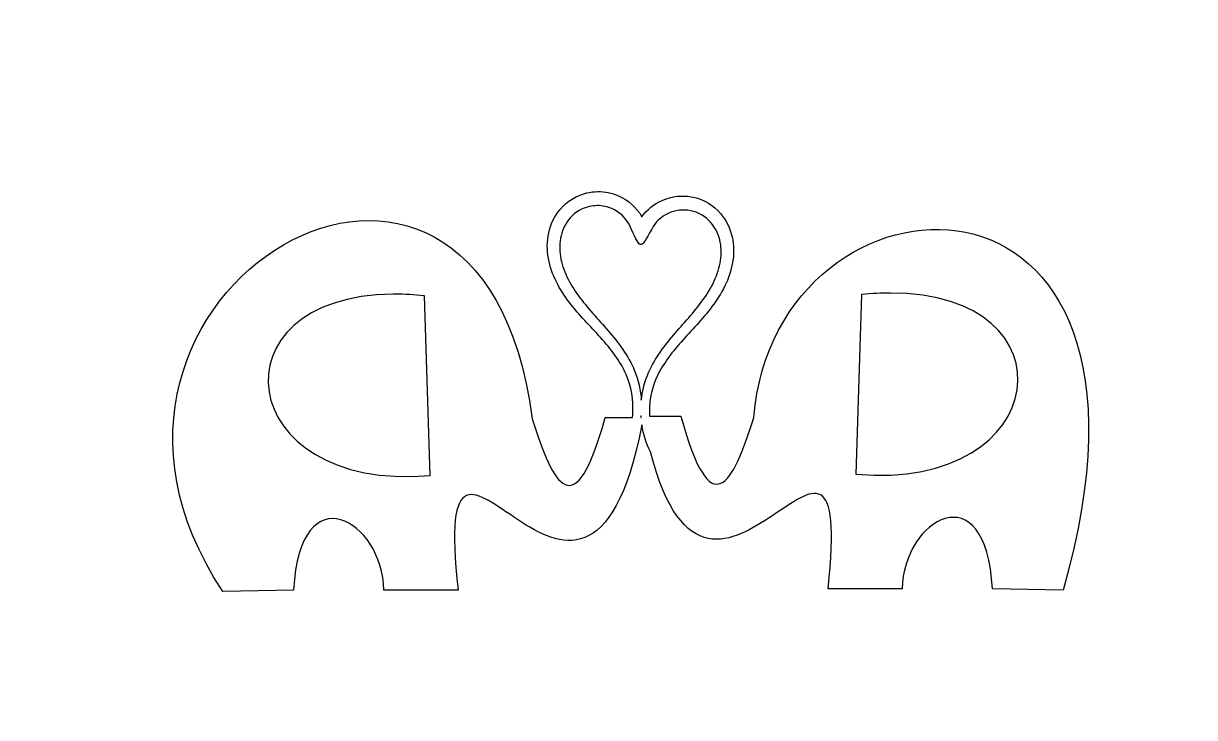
# Model space of a CAD drawing. Header units: centimetres. Extents: x -24.7 to 23.9, y -13.9 to 14.9.
import ezdxf

# ---------------------------------------------------------------- set-up
doc = ezdxf.new("R2010")
doc.units = ezdxf.units.CM
doc.header["$MEASUREMENT"] = 0
doc.layers.add('Layer 1', color=7, linetype='Continuous')

msp = doc.modelspace()

# ---------------------------------------------------------------- linework, layer by layer
at = {"layer": 'Layer 1'}
for points, knots in [([(-0.82599, 7.89208), (-0.97859, 7.89066), (-1.13108, 7.8725), (-1.2803, 7.83764), (-1.2803, 7.83764), (-1.7142, 7.73542), (-2.10675, 7.49384), (-2.39258, 7.15527), (-2.39258, 7.15527), (-2.63077, 6.87069), (-2.78822, 6.53137), (-2.86343, 6.17849), (-2.86343, 6.17849), (-2.93849, 5.82625), (-2.93709, 5.46575), (-2.87512, 5.12085), (-2.87512, 5.12085), (-2.81342, 4.77709), (-2.69633, 4.45006), (-2.54381, 4.14649), (-2.54381, 4.14649), (-2.39079, 3.84146), (-2.2051, 3.55822), (-2.00219, 3.29352), (-2.00219, 3.29352), (-1.8003, 3.02997), (-1.58341, 2.78354), (-1.36418, 2.5448), (-1.36418, 2.5448), (-1.14485, 2.30574), (-0.92327, 2.07382), (-0.71125, 1.83783), (-0.71125, 1.83783), (-0.49911, 1.60151), (-0.29601, 1.36099), (-0.11478, 1.10787), (-0.11478, 1.10787), (0.06552, 0.8558), (0.22521, 0.59165), (0.34679, 0.31298), (0.34679, 0.31298), (0.56776, -0.19072), (0.66111, -0.75321), (0.62789, -1.30806), (0.62789, -1.30806), (0.62445, -1.36457), (0.61964, -1.42111), (0.61357, -1.47744), (0.61357, -1.47744), (0.61357, -1.47744), (-0.5215, -1.47744), (-0.5215, -1.47744), (-0.5215, -1.47744), (-1.76617, -6.04037), (-2.68524, -4.30696), (-3.55003, -1.52564), (-3.55003, -1.52564), (-5.66692, 14.86745), (-24.66105, 3.71197), (-16.38485, -8.68813), (-16.38485, -8.68813), (-16.38485, -8.68813), (-13.4525, -8.64014), (-13.4525, -8.64014), (-13.4525, -8.64014), (-13.17831, -3.73453), (-9.7555, -5.7454), (-9.70308, -8.64014), (-9.70308, -8.64014), (-9.70308, -8.64014), (-6.62656, -8.64014), (-6.62656, -8.64014), (-6.62656, -8.64014), (-7.82157, 2.17179), (-1.38538, -13.92222), (1.00638, -1.78395), (1.00638, -1.78395), (1.06674, -2.17178), (1.18487, -2.55045), (1.35845, -2.90188), (1.35845, -2.90188), (3.92517, -12.78352), (9.88042, 1.84558), (8.72703, -8.58973), (8.72703, -8.58973), (8.72703, -8.58973), (11.80356, -8.58973), (11.80356, -8.58973), (11.80356, -8.58973), (11.85597, -5.69499), (15.27899, -3.68412), (15.55318, -8.58973), (15.55318, -8.58973), (15.55318, -8.58973), (18.48553, -8.63792), (18.48553, -8.63792), (18.48553, -8.63792), (23.93911, 10.44108), (6.52061, 9.47694), (5.6505, -1.47522), (5.6505, -1.47522), (4.78571, -4.25655), (3.86685, -5.99016), (2.62217, -1.42723), (2.62217, -1.42723), (2.62217, -1.42723), (1.31711, -1.42723), (1.31711, -1.42723), (1.31711, -1.42723), (1.29174, -0.89732), (1.38146, -0.36219), (1.58812, 0.12041), (1.58812, 0.12041), (1.70724, 0.40014), (1.86455, 0.66569), (2.04263, 0.91933), (2.04263, 0.91933), (2.22163, 1.17404), (2.4228, 1.41636), (2.63285, 1.65453), (2.63285, 1.65453), (2.84279, 1.89238), (3.06211, 2.12637), (3.27933, 2.36735), (3.27933, 2.36735), (3.49645, 2.60801), (3.71133, 2.85619), (3.91089, 3.12151), (3.91089, 3.12151), (4.11146, 3.38798), (4.29452, 3.67294), (4.44485, 3.97932), (4.44485, 3.97932), (4.59468, 4.28422), (4.70902, 4.61221), (4.76769, 4.9565), (4.76769, 4.9565), (4.82661, 5.30193), (4.82488, 5.66257), (4.74672, 6.01414), (4.74672, 6.01414), (4.66841, 6.36634), (4.50789, 6.70421), (4.2672, 6.98668), (4.2672, 6.98668), (3.9784, 7.32272), (3.58365, 7.56078), (3.14887, 7.65917), (3.14887, 7.65917), (2.99936, 7.69273), (2.84676, 7.7095), (2.69416, 7.70958), (2.69416, 7.70958), (2.40282, 7.70974), (2.11164, 7.64924), (1.8426, 7.52991), (1.8426, 7.52991), (1.50971, 7.38152), (1.21936, 7.1467), (1.00335, 6.85298), (1.00335, 6.85298), (0.77816, 7.23766), (0.43363, 7.54295), (0.02718, 7.71986), (0.02718, 7.71986), (-0.24289, 7.83681), (-0.53467, 7.89478), (-0.82599, 7.89207), (-0.82599, 7.89207), (-0.82599, 7.89207), (-0.82599, 7.89208), (-0.82599, 7.89208)], [0, 0, 0, 0, 0.02272727, 0.02272727, 0.02272727, 0.02272727, 0.04545455, 0.04545455, 0.04545455, 0.04545455, 0.06818182, 0.06818182, 0.06818182, 0.06818182, 0.09090909, 0.09090909, 0.09090909, 0.09090909, 0.11363636, 0.11363636, 0.11363636, 0.11363636, 0.13636364, 0.13636364, 0.13636364, 0.13636364, 0.15909091, 0.15909091, 0.15909091, 0.15909091, 0.18181818, 0.18181818, 0.18181818, 0.18181818, 0.20454545, 0.20454545, 0.20454545, 0.20454545, 0.22727273, 0.22727273, 0.22727273, 0.22727273, 0.25, 0.25, 0.25, 0.25, 0.27272727, 0.27272727, 0.27272727, 0.27272727, 0.29545455, 0.29545455, 0.29545455, 0.29545455, 0.31818182, 0.31818182, 0.31818182, 0.31818182, 0.34090909, 0.34090909, 0.34090909, 0.34090909, 0.36363636, 0.36363636, 0.36363636, 0.36363636, 0.38636364, 0.38636364, 0.38636364, 0.38636364, 0.40909091, 0.40909091, 0.40909091, 0.40909091, 0.43181818, 0.43181818, 0.43181818, 0.43181818, 0.45454545, 0.45454545, 0.45454545, 0.45454545, 0.47727273, 0.47727273, 0.47727273, 0.47727273, 0.5, 0.5, 0.5, 0.5, 0.52272727, 0.52272727, 0.52272727, 0.52272727, 0.54545455, 0.54545455, 0.54545455, 0.54545455, 0.56818182, 0.56818182, 0.56818182, 0.56818182, 0.59090909, 0.59090909, 0.59090909, 0.59090909, 0.61363636, 0.61363636, 0.61363636, 0.61363636, 0.63636364, 0.63636364, 0.63636364, 0.63636364, 0.65909091, 0.65909091, 0.65909091, 0.65909091, 0.68181818, 0.68181818, 0.68181818, 0.68181818, 0.70454545, 0.70454545, 0.70454545, 0.70454545, 0.72727273, 0.72727273, 0.72727273, 0.72727273, 0.75, 0.75, 0.75, 0.75, 0.77272727, 0.77272727, 0.77272727, 0.77272727, 0.79545455, 0.79545455, 0.79545455, 0.79545455, 0.81818182, 0.81818182, 0.81818182, 0.81818182, 0.84090909, 0.84090909, 0.84090909, 0.84090909, 0.86363636, 0.86363636, 0.86363636, 0.86363636, 0.88636364, 0.88636364, 0.88636364, 0.88636364, 0.90909091, 0.90909091, 0.90909091, 0.90909091, 0.93181818, 0.93181818, 0.93181818, 0.93181818, 0.95454545, 0.95454545, 0.95454545, 0.95454545, 1, 1, 1, 1]), ([(-0.85623, 7.31154), (-0.63521, 7.31294), (-0.41322, 7.26621), (-0.2154, 7.17482), (-0.2154, 7.17482), (0.07268, 7.04265), (0.31992, 6.81133), (0.47, 6.5352), (0.47, 6.5352), (0.95076, 5.49739), (0.92508, 5.42478), (1.41028, 6.34142), (1.41028, 6.34142), (1.55792, 6.61886), (1.80292, 6.85239), (2.08983, 6.98709), (2.08983, 6.98709), (2.37639, 7.12255), (2.71489, 7.16386), (3.02809, 7.10001), (3.02809, 7.10001), (3.34146, 7.03695), (3.63997, 6.86641), (3.85484, 6.62614), (3.85484, 6.62614), (4.03705, 6.42473), (4.16466, 6.16697), (4.23333, 5.89356), (4.23333, 5.89356), (4.30216, 5.61949), (4.30864, 5.32528), (4.267, 5.03596), (4.267, 5.03596), (4.22541, 4.74738), (4.13191, 4.46207), (4.00587, 4.18864), (4.00587, 4.18864), (3.87871, 3.91329), (3.71666, 3.65036), (3.53543, 3.39758), (3.53543, 3.39758), (3.35445, 3.14537), (3.15334, 2.90316), (2.94541, 2.66217), (2.94541, 2.66217), (2.73716, 2.42104), (2.52165, 2.18114), (2.31123, 1.93241), (2.31123, 1.93241), (2.10031, 1.6833), (1.89509, 1.42457), (1.70932, 1.14861), (1.70932, 1.14861), (1.52406, 0.87368), (1.35948, 0.58029), (1.23323, 0.26741), (1.23323, 0.26741), (1.10028, -0.06373), (1.01633, -0.41203), (0.97996, -0.76462), (0.97996, -0.76462), (0.95418, -0.34503), (0.8615, 0.07145), (0.70028, 0.46301), (0.70028, 0.46301), (0.57128, 0.77477), (0.4042, 1.06668), (0.21653, 1.33997), (0.21653, 1.33997), (0.02833, 1.61428), (-0.17913, 1.87128), (-0.39224, 2.11853), (-0.39224, 2.11853), (-0.60483, 2.36539), (-0.8223, 2.60315), (-1.03267, 2.84244), (-1.03267, 2.84244), (-1.24271, 3.08159), (-1.44615, 3.3222), (-1.62934, 3.5728), (-1.62934, 3.5728), (-1.81279, 3.82397), (-1.97686, 4.0856), (-2.10644, 4.35983), (-2.10644, 4.35983), (-2.23488, 4.63214), (-2.33111, 4.91632), (-2.37523, 5.20453), (-2.37523, 5.20453), (-2.41941, 5.49348), (-2.41543, 5.78787), (-2.34902, 6.06254), (-2.34902, 6.06254), (-2.28276, 6.33654), (-2.15741, 6.59554), (-1.97698, 6.79855), (-1.97698, 6.79855), (-1.76424, 7.0407), (-1.46747, 7.21366), (-1.15466, 7.27948), (-1.15466, 7.27948), (-1.05697, 7.30029), (-0.95669, 7.31091), (-0.85622, 7.31154), (-0.85622, 7.31154), (-0.85622, 7.31154), (-0.85623, 7.31154), (-0.85623, 7.31154)], [0, 0, 0, 0, 0.03571429, 0.03571429, 0.03571429, 0.03571429, 0.07142857, 0.07142857, 0.07142857, 0.07142857, 0.10714286, 0.10714286, 0.10714286, 0.10714286, 0.14285714, 0.14285714, 0.14285714, 0.14285714, 0.17857143, 0.17857143, 0.17857143, 0.17857143, 0.21428571, 0.21428571, 0.21428571, 0.21428571, 0.25, 0.25, 0.25, 0.25, 0.28571429, 0.28571429, 0.28571429, 0.28571429, 0.32142857, 0.32142857, 0.32142857, 0.32142857, 0.35714286, 0.35714286, 0.35714286, 0.35714286, 0.39285714, 0.39285714, 0.39285714, 0.39285714, 0.42857143, 0.42857143, 0.42857143, 0.42857143, 0.46428571, 0.46428571, 0.46428571, 0.46428571, 0.5, 0.5, 0.5, 0.5, 0.53571429, 0.53571429, 0.53571429, 0.53571429, 0.57142857, 0.57142857, 0.57142857, 0.57142857, 0.60714286, 0.60714286, 0.60714286, 0.60714286, 0.64285714, 0.64285714, 0.64285714, 0.64285714, 0.67857143, 0.67857143, 0.67857143, 0.67857143, 0.71428571, 0.71428571, 0.71428571, 0.71428571, 0.75, 0.75, 0.75, 0.75, 0.78571429, 0.78571429, 0.78571429, 0.78571429, 0.82142857, 0.82142857, 0.82142857, 0.82142857, 0.85714286, 0.85714286, 0.85714286, 0.85714286, 0.89285714, 0.89285714, 0.89285714, 0.89285714, 0.92857143, 0.92857143, 0.92857143, 0.92857143, 1, 1, 1, 1]), ([(-9.23869, 3.63612), (-8.85426, 3.63546), (-8.44825, 3.6141), (-8.02054, 3.56998), (-8.02054, 3.56998), (-8.02054, 3.56998), (-7.78018, -3.88107), (-7.78018, -3.88107), (-7.78018, -3.88107), (-15.96469, -4.59915), (-16.92279, 3.59449), (-9.31532, 3.63592), (-9.31532, 3.63592), (-9.28988, 3.63605), (-9.26432, 3.63616), (-9.23869, 3.63613), (-9.23869, 3.63613), (-9.23869, 3.63613), (-9.23869, 3.63612), (-9.23869, 3.63612)], [0, 0, 0, 0, 0.16666667, 0.16666667, 0.16666667, 0.16666667, 0.33333333, 0.33333333, 0.33333333, 0.33333333, 0.5, 0.5, 0.5, 0.5, 0.66666667, 0.66666667, 0.66666667, 0.66666667, 1, 1, 1, 1]), ([(11.32142, 3.68633), (19.03101, 3.71239), (18.09904, -4.5517), (9.88086, -3.83066), (9.88086, -3.83066), (9.88086, -3.83066), (10.12122, 3.62019), (10.12122, 3.62019), (10.12122, 3.62019), (10.54235, 3.66363), (10.94226, 3.68505), (11.32142, 3.68633)], [0, 0, 0, 0, 0.25, 0.25, 0.25, 0.25, 0.5, 0.5, 0.5, 0.5, 1, 1, 1, 1]), ([(0.96645, -1.41412), (0.96775, -1.43521), (0.96926, -1.45637), (0.97089, -1.47744), (0.97089, -1.47744), (0.97089, -1.47744), (0.9596, -1.47744), (0.9596, -1.47744), (0.9596, -1.47744), (0.9621, -1.45634), (0.96428, -1.43525), (0.96646, -1.41412), (0.96646, -1.41412), (0.96646, -1.41412), (0.96645, -1.41412), (0.96645, -1.41412)], [0, 0, 0, 0, 0.2, 0.2, 0.2, 0.2, 0.4, 0.4, 0.4, 0.4, 0.6, 0.6, 0.6, 0.6, 1, 1, 1, 1])]:
    msp.add_open_spline(points, degree=3, knots=knots, dxfattribs=at)

doc.saveas('drawing.dxf')
